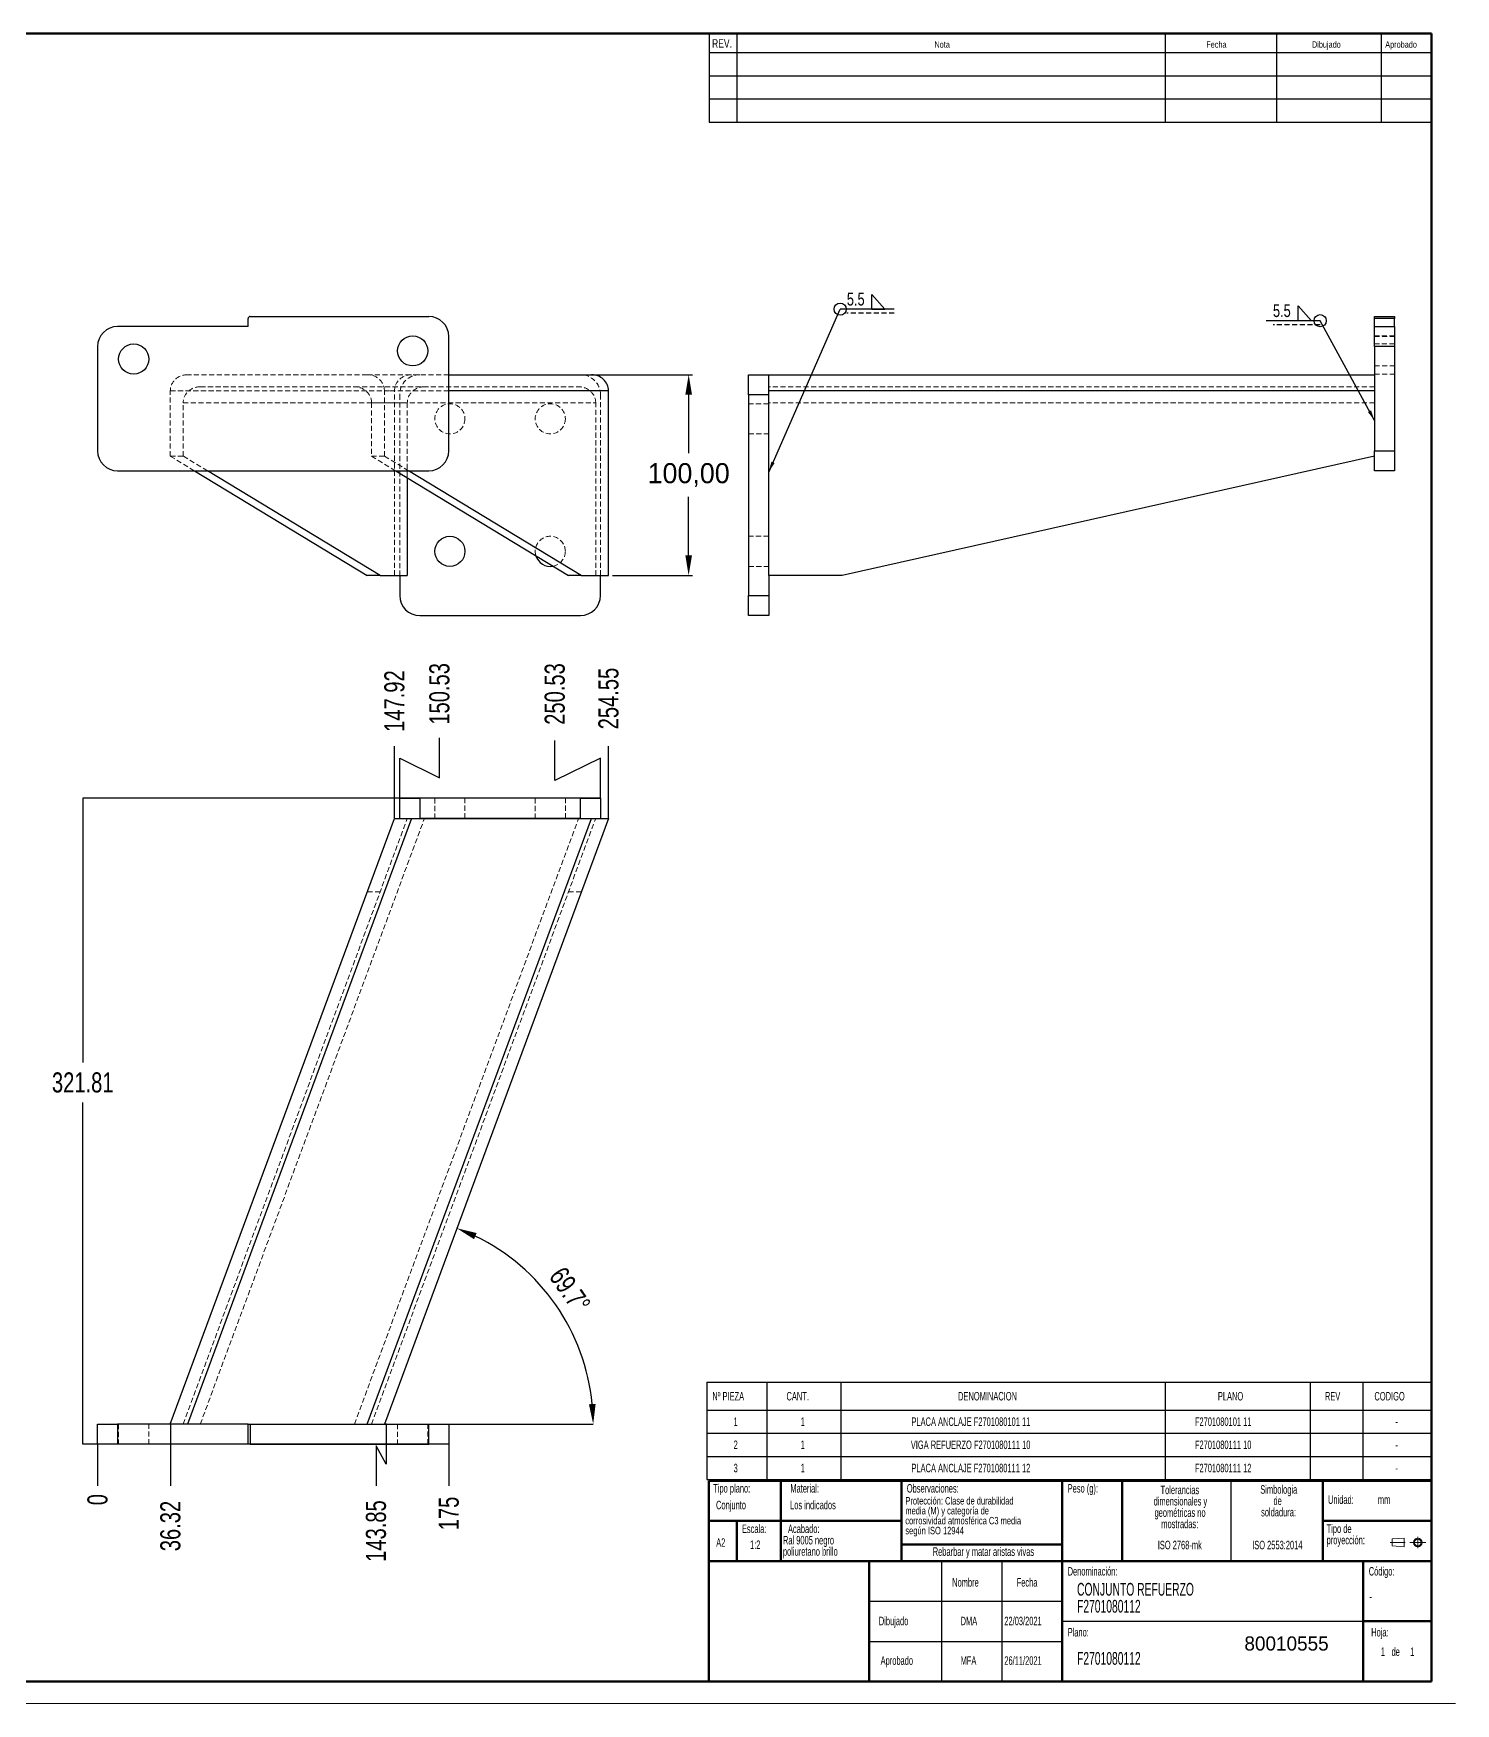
# Model space of a CAD drawing. Header units: millimetres. Extents: x 0 to 594, y 0 to 420.
# Drawn here: x 239.8 to 594, y 0 to 416 of the extents above; entities that cross this region are included whole.
import ezdxf

# ---------------------------------------------------------------- set-up
doc = ezdxf.new("R2010")
doc.units = ezdxf.units.MM
doc.header["$PDSIZE"] = -1
doc.linetypes.add('CENTERX2', pattern=[20.32, 12.7, -2.54, 2.54, -2.54])
doc.linetypes.add('HIDDEN', pattern=[1.905, 1.27, -0.635])
doc.layers.add('FORMATO', color=7, linetype='Continuous')
doc.layers.add('SLD-0', color=179, linetype='Continuous')
doc.styles.add('SLDTEXTSTYLE0', font='TXT', dxfattribs={"width": 0.75})
doc.styles.add('SLDTEXTSTYLE1', font='TXT', dxfattribs={"width": 0.605})
doc.dimstyles.new('ISO-25', dxfattribs={"dimtxt": 2.5, "dimasz": 2.5, "dimexe": 1.25, "dimexo": 0.625, "dimtad": 1, "dimtxsty": 'Standard', "dimcen": 2.5, "dimadec": 0, "dimazin": 0, "dimtfac": 1, "dimtmove": 0, "dimatfit": 3, "dimfxl": 1, "dimarcsym": 0})
doc.dimstyles.new('SLDDIMSTYLE0', dxfattribs={"dimtxt": 2.645833, "dimasz": 2.645833, "dimexe": 0, "dimexo": 0.0625, "dimgap": 0.661458, "dimtad": 0, "dimtih": 1, "dimtoh": 1, "dimdec": 0, "dimlfac": 2, "dimrnd": 1e-09, "dimdsep": 46, "dimtxsty": 'SLDTEXTSTYLE0', "dimblk1": 'NONE', "dimblk2": 'NONE', "dimsah": 1, "dimcen": 0.09, "dimadec": 0, "dimazin": 2, "dimtfac": 1, "dimtdec": 0, "dimtofl": 0, "dimtmove": 0, "dimatfit": 3, "dimldrblk": 'NONE', "dimfxl": 1, "dimfrac": 2, "dimtolj": 1, "dimtzin": 12, "dimarcsym": 0})
doc.dimstyles.new('SLDDIMSTYLE1', dxfattribs={"dimtxt": 2.645833, "dimasz": 2.645833, "dimexe": 0, "dimexo": 0.0625, "dimgap": 0.661458, "dimtad": 0, "dimtih": 1, "dimtoh": 1, "dimlfac": 2, "dimrnd": 1e-09, "dimzin": 12, "dimdsep": 46, "dimtxsty": 'SLDTEXTSTYLE0', "dimblk1": 'NONE', "dimblk2": 'NONE', "dimsah": 1, "dimcen": 0.09, "dimadec": 0, "dimazin": 3, "dimtfac": 1, "dimtofl": 0, "dimtmove": 0, "dimatfit": 3, "dimldrblk": 'NONE', "dimfxl": 1, "dimfrac": 2, "dimtolj": 1, "dimtzin": 12, "dimarcsym": 0})
doc.dimstyles.new('SLDDIMSTYLE2', dxfattribs={"dimtxt": 2.645833, "dimasz": 2.645833, "dimexe": 0, "dimexo": 0.0625, "dimgap": 0.661458, "dimtad": 1, "dimdec": 4, "dimlfac": 2, "dimzin": 12, "dimdsep": 46, "dimtxsty": 'SLDTEXTSTYLE0', "dimsah": 1, "dimcen": 0.09, "dimazin": 3, "dimtfac": 1, "dimtofl": 0, "dimtmove": 0, "dimatfit": 3, "dimfxl": 1, "dimfrac": 2, "dimtolj": 1, "dimtzin": 12, "dimarcsym": 0})
doc.dimstyles.new('SLDDIMSTYLE3', dxfattribs={"dimtxt": 0.18, "dimasz": 2.645833, "dimexe": 0, "dimexo": 0.0625, "dimgap": 0, "dimtad": 0, "dimtih": 1, "dimtoh": 1, "dimdec": 0, "dimrnd": 1e-09, "dimzin": 0, "dimdsep": 46, "dimtxsty": 'Standard', "dimsah": 1, "dimcen": 0.09, "dimadec": 0, "dimazin": 0, "dimtfac": 2.645833, "dimtdec": 0, "dimtofl": 0, "dimtmove": 0, "dimatfit": 3, "dimfxl": 1, "dimfrac": 2, "dimtolj": 1, "dimtzin": 0, "dimarcsym": 0})

# ---------------------------------------------------------------- blocks, each defined once
blk = doc.blocks.new('Bloque3')
at = {"color": 7, "linetype": 'CENTERX2', "lineweight": 18}
for p, q in [((397.92, 130.06), (394.8, 130.06)), ((398.88, 130.02), (402.16, 130.02)), ((400.52, 128.85), (400.52, 131.19))]:
    blk.add_line(p, q, dxfattribs=at)
at = {"color": 7, "linetype": 'Continuous', "lineweight": 18}
for p, q in [((397.68, 130.95), (395.23, 130.77)), ((395.23, 130.77), (395.23, 129.34)), ((397.68, 129.16), (395.23, 129.34)), ((397.68, 130.95), (397.68, 129.16))]:
    blk.add_line(p, q, dxfattribs=at)
for radius in [0.892, 0.713]:
    blk.add_circle((400.52, 130.02), radius, dxfattribs=at)
blk = doc.blocks.new('SW_NOTE_0_1')
at = {"layer": 'SLD-0', "color": 0, "char_height": 3.175, "attachment_point": 1, "style": 'SLDTEXTSTYLE1'}
for s, insert in [('CONJUNTO REFUERZO', (0, 4.09)), ('F2701080112', (0, -0.14))]:
    blk.add_mtext(s, dxfattribs=dict(at, insert=insert))
blk = doc.blocks.new('SW_NOTE_0_2')
at = {"layer": 'SLD-0', "color": 0, "char_height": 1.8521, "attachment_point": 1, "style": 'SLDTEXTSTYLE1'}
for s, insert in [('media (M) y categoría de', (0, -0.08)), ('Protección: Clase de durabilidad', (0, 2.39)), ('corrosividad atmosférica C3 media', (0, -2.55)), ('según ISO 12944', (0, -5.02))]:
    blk.add_mtext(s, dxfattribs=dict(at, insert=insert))
blk = doc.blocks.new('SW_NOTE_0_3')
at = {"layer": 'SLD-0', "color": 0, "char_height": 2.1167, "attachment_point": 1, "style": 'SLDTEXTSTYLE1'}
for s, insert in [('poliuretano brillo', (0, -0.09)), ('Ral 9005 negro', (0, 2.73))]:
    blk.add_mtext(s, dxfattribs=dict(at, insert=insert))
blk = doc.blocks.new('SW_NOTE_0_4')
at = {"layer": 'SLD-0', "color": 0, "char_height": 2.117, "attachment_point": 2, "style": 'SLDTEXTSTYLE1'}
for s, insert in [('Simbologia', (7.11, 2.73)), ('de', (6.84, -0.09)), ('soldadura:', (7.06, -2.92))]:
    blk.add_mtext(s, dxfattribs=dict(at, insert=insert))
blk = doc.blocks.new('SW_NOTE_0_5')
at = {"layer": 'SLD-0', "color": 0, "attachment_point": 1, "style": 'SLDTEXTSTYLE1'}
for s, insert, char_height in [('Tipo de', (0, 2.73), 2.117), ('proyección:', (0, -0.09), 2.1167)]:
    blk.add_mtext(s, dxfattribs=dict(at, insert=insert, char_height=char_height))
blk = doc.blocks.new('SW_NOTE_0_6')
at = {"layer": 'SLD-0', "color": 0, "attachment_point": 2, "style": 'SLDTEXTSTYLE1'}
for s, insert, char_height in [('dimensionales y', (7.54, -0.09), 2.1167), ('Tolerancias', (7.41, 2.73), 2.1167), ('geométricas no', (7.46, -2.92), 2.1167), ('mostradas:', (7.38, -5.74), 2.117)]:
    blk.add_mtext(s, dxfattribs=dict(at, insert=insert, char_height=char_height))
blk = doc.blocks.new('SW_TABLEANNOTATION_0')
at = {"layer": 'FORMATO', "color": 0}
for p, q in [((0, 0), (0, -6.9)), ((0, 0), (14.94, 0)), ((14.94, 0), (14.94, -6.9)), ((14.94, 0), (33.4, 0)), ((33.4, 0), (33.4, -6.9)), ((33.4, 0), (114.2, 0)), ((114.2, 0), (114.2, -6.9)), ((114.2, 0), (150.3, 0)), ((150.3, 0), (150.3, -6.9)), ((150.3, 0), (163.43, 0)), ((163.43, 0), (163.43, -6.9)), ((163.43, 0), (180.61, 0)), ((180.61, 0), (180.61, -6.9)), ((0, -6.9), (14.94, -6.9)), ((0, -6.9), (0, -12.67)), ((14.94, -6.9), (33.4, -6.9)), ((14.94, -6.9), (14.94, -12.67)), ((33.4, -6.9), (114.2, -6.9)), ((33.4, -6.9), (33.4, -12.67)), ((114.2, -6.9), (150.3, -6.9)), ((114.2, -6.9), (114.2, -12.67)), ((150.3, -6.9), (163.43, -6.9)), ((150.3, -6.9), (150.3, -12.67)), ((163.43, -6.9), (180.61, -6.9)), ((163.43, -6.9), (163.43, -12.67)), ((180.61, -6.9), (180.61, -12.67)), ((0, -12.67), (0, -18.45)), ((0, -12.67), (14.94, -12.67)), ((14.94, -12.67), (14.94, -18.45)), ((14.94, -12.67), (33.4, -12.67)), ((33.4, -12.67), (33.4, -18.45)), ((33.4, -12.67), (114.2, -12.67)), ((114.2, -12.67), (114.2, -18.45)), ((114.2, -12.67), (150.3, -12.67)), ((150.3, -12.67), (150.3, -18.45)), ((150.3, -12.67), (163.43, -12.67)), ((163.43, -12.67), (163.43, -18.45)), ((163.43, -12.67), (180.61, -12.67)), ((180.61, -12.67), (180.61, -18.45)), ((0, -18.45), (0, -24.22)), ((0, -18.45), (14.94, -18.45)), ((14.94, -18.45), (14.94, -24.22)), ((14.94, -18.45), (33.4, -18.45)), ((33.4, -18.45), (33.4, -24.22)), ((33.4, -18.45), (114.2, -18.45)), ((114.2, -18.45), (114.2, -24.22)), ((114.2, -18.45), (150.3, -18.45)), ((150.3, -18.45), (150.3, -24.22)), ((150.3, -18.45), (163.43, -18.45)), ((163.43, -18.45), (163.43, -24.22)), ((163.43, -18.45), (180.61, -18.45)), ((180.61, -18.45), (180.61, -24.22)), ((0, -24.22), (14.94, -24.22)), ((14.94, -24.22), (33.4, -24.22)), ((33.4, -24.22), (114.2, -24.22)), ((114.2, -24.22), (150.3, -24.22)), ((150.3, -24.22), (163.43, -24.22)), ((163.43, -24.22), (180.61, -24.22))]:
    blk.add_line(p, q, dxfattribs=at)
at = {"layer": 'FORMATO', "color": 0, "attachment_point": 1, "style": 'SLDTEXTSTYLE1'}
for s, insert, char_height in [('Nº PIEZA', (1.39, -2.4), 2.117), ('CANT.', (19.86, -2.4), 2.117), ('DENOMINACION', (62.59, -2.4), 2.1167), ('PLANO', (127.31, -2.4), 2.117), ('REV', (153.97, -2.4), 2.117), ('CODIGO', (166.3, -2.4), 2.117), ('1', (6.69, -8.74), 2.12), ('1', (23.39, -8.74), 2.12), ('PLACA ANCLAJE F2701080101 11', (50.99, -8.74), 2.1167), ('F2701080101 11', (121.59, -8.74), 2.1167), ('-', (171.55, -8.74), 2.12), ('2', (6.69, -14.51), 2.12), ('1', (23.39, -14.51), 2.12), ('VIGA REFUERZO F2701080111 10', (50.83, -14.51), 2.1167), ('F2701080111 10', (121.59, -14.51), 2.1167), ('-', (171.55, -14.51), 2.12), ('3', (6.69, -20.29), 2.12), ('1', (23.39, -20.29), 2.12), ('PLACA ANCLAJE F2701080111 12', (50.99, -20.29), 2.1167), ('F2701080111 12', (121.59, -20.29), 2.1167), ('-', (171.55, -20.29), 2.12)]:
    blk.add_mtext(s, dxfattribs=dict(at, insert=insert, char_height=char_height))
blk = doc.blocks.new('_D_8')
at = {"layer": 'Defpoints', "color": 0, "transparency": 16777216}
for p in [(255.74, 64.61), (255.74, 64.61), (255.74, 54.23)]:
    blk.add_point(p, dxfattribs=at)
at = {"layer": 'FORMATO', "color": 0, "lineweight": -2, "transparency": 16777216}
blk.add_line((255.74, 64.55), (255.74, 54.23), dxfattribs=at)
at = {"layer": 'FORMATO', "color": 0, "transparency": 16777216, "insert": (255.74, 50.8), "char_height": 5, "attachment_point": 5, "rotation": 90, "style": 'SLDTEXTSTYLE0'}
blk.add_mtext('\\A1;0', dxfattribs=at)
blk = doc.blocks.new('_None')
blk = doc.blocks.new('_D_9')
at = {"layer": 'Defpoints', "color": 0, "transparency": 16777216}
for p in [(273.9, 69.61), (255.74, 64.61), (273.9, 54.23)]:
    blk.add_point(p, dxfattribs=at)
at = {"layer": 'FORMATO', "color": 0, "lineweight": -2, "transparency": 16777216}
blk.add_line((273.9, 69.55), (273.9, 54.23), dxfattribs=at)
at = {"layer": 'FORMATO', "color": 0, "transparency": 16777216, "insert": (273.9, 44.23), "char_height": 5, "attachment_point": 5, "rotation": 90, "style": 'SLDTEXTSTYLE0'}
blk.add_mtext('\\A1;36.32', dxfattribs=at)
blk = doc.blocks.new('_D_10')
at = {"layer": 'Defpoints', "color": 0, "transparency": 16777216}
for p in [(327.67, 69.61), (255.74, 64.61), (325.11, 54.23)]:
    blk.add_point(p, dxfattribs=at)
at = {"layer": 'FORMATO', "color": 0, "lineweight": -2, "transparency": 16777216}
for p, q in [((327.67, 69.55), (327.67, 59.61)), ((327.67, 59.61), (325.11, 64.23)), ((325.11, 64.23), (325.11, 54.23))]:
    blk.add_line(p, q, dxfattribs=at)
at = {"layer": 'FORMATO', "color": 0, "transparency": 16777216, "insert": (325.11, 42.98), "char_height": 5, "attachment_point": 5, "rotation": 90, "style": 'SLDTEXTSTYLE0'}
blk.add_mtext('\\A1;143.85', dxfattribs=at)
blk = doc.blocks.new('_D_11')
at = {"layer": 'Defpoints', "color": 0, "transparency": 16777216}
for p in [(329.7, 238.48), (329.7, 220.52), (255.74, 64.61)]:
    blk.add_point(p, dxfattribs=at)
at = {"layer": 'FORMATO', "color": 0, "lineweight": -2, "transparency": 16777216}
blk.add_line((329.7, 220.58), (329.7, 238.48), dxfattribs=at)
at = {"layer": 'FORMATO', "color": 0, "transparency": 16777216, "insert": (329.7, 249.73), "char_height": 5, "attachment_point": 5, "rotation": 90, "style": 'SLDTEXTSTYLE0'}
blk.add_mtext('\\A1;147.92', dxfattribs=at)
blk = doc.blocks.new('_D_12')
at = {"layer": 'Defpoints', "color": 0, "transparency": 16777216}
for p in [(340.91, 240.58), (331.01, 225.52), (255.74, 64.61)]:
    blk.add_point(p, dxfattribs=at)
at = {"layer": 'FORMATO', "color": 0, "lineweight": -2, "transparency": 16777216}
for p, q in [((340.91, 230.58), (340.91, 240.58)), ((331.01, 225.58), (331.01, 235.52)), ((331.01, 235.52), (340.91, 230.58))]:
    blk.add_line(p, q, dxfattribs=at)
at = {"layer": 'FORMATO', "color": 0, "transparency": 16777216, "insert": (340.91, 251.52), "char_height": 5, "attachment_point": 5, "rotation": 90, "style": 'SLDTEXTSTYLE0'}
blk.add_mtext('\\A1;150.53', dxfattribs=at)
blk = doc.blocks.new('_D_13')
at = {"layer": 'Defpoints', "color": 0, "transparency": 16777216}
for p in [(255.74, 64.61), (343.24, 64.61), (343.24, 54.23)]:
    blk.add_point(p, dxfattribs=at)
at = {"layer": 'FORMATO', "color": 0, "lineweight": -2, "transparency": 16777216}
blk.add_line((343.24, 64.55), (343.24, 54.23), dxfattribs=at)
at = {"layer": 'FORMATO', "color": 0, "transparency": 16777216, "insert": (343.24, 47.36), "char_height": 5, "attachment_point": 5, "rotation": 90, "style": 'SLDTEXTSTYLE0'}
blk.add_mtext('\\A1;175', dxfattribs=at)
blk = doc.blocks.new('_D_14')
at = {"layer": 'Defpoints', "color": 0, "transparency": 16777216}
for p in [(369.64, 239.93), (381.01, 225.52), (255.74, 64.61)]:
    blk.add_point(p, dxfattribs=at)
at = {"layer": 'FORMATO', "color": 0, "lineweight": -2, "transparency": 16777216}
for p, q in [((369.64, 229.93), (369.64, 239.93)), ((381.01, 235.52), (369.64, 229.93)), ((381.01, 225.58), (381.01, 235.52))]:
    blk.add_line(p, q, dxfattribs=at)
at = {"layer": 'FORMATO', "color": 0, "transparency": 16777216, "insert": (369.64, 251.49), "char_height": 5, "attachment_point": 5, "rotation": 90, "style": 'SLDTEXTSTYLE0'}
blk.add_mtext('\\A1;250.53', dxfattribs=at)
blk = doc.blocks.new('_D_15')
at = {"layer": 'Defpoints', "color": 0, "transparency": 16777216}
for p in [(383.02, 238.48), (383.02, 220.52), (255.74, 64.61)]:
    blk.add_point(p, dxfattribs=at)
at = {"layer": 'FORMATO', "color": 0, "lineweight": -2, "transparency": 16777216}
blk.add_line((383.02, 220.58), (383.02, 238.48), dxfattribs=at)
at = {"layer": 'FORMATO', "color": 0, "transparency": 16777216, "insert": (383.02, 250.36), "char_height": 5, "attachment_point": 5, "rotation": 90, "style": 'SLDTEXTSTYLE0'}
blk.add_mtext('\\A1;254.55', dxfattribs=at)
blk = doc.blocks.new('_D_16')
at = {"layer": 'Defpoints', "color": 0, "transparency": 16777216}
for p in [(383.02, 220.52), (374.99, 90.14), (255.74, 69.61), (327.18, 69.61), (343.24, 69.61)]:
    blk.add_point(p, dxfattribs=at)
at = {"layer": 'FORMATO', "color": 0, "lineweight": -2, "transparency": 16777216}
blk.add_line((343.3, 69.61), (379.2, 69.61), dxfattribs=at)
blk.add_arc((327.18, 69.61), 52.02, 5.5089, 64.1867, dxfattribs=at)
at = {"layer": 'FORMATO', "color": 0, "transparency": 16777216}
for points in [[(349.51, 115.68), (350.16, 117.21), (345.23, 118.41)], [(379.8, 74.65), (378.13, 74.57), (379.2, 69.61)]]:
    blk.add_solid(points, dxfattribs=at)
at = {"layer": 'FORMATO', "color": 0, "transparency": 16777216, "insert": (372.1, 109.27), "char_height": 5, "attachment_point": 1, "rotation": 304.8478, "style": 'SLDTEXTSTYLE0'}
blk.add_mtext('\\A1;69.7°', dxfattribs=at)
blk = doc.blocks.new('SW_SYMBOL_WELD_FILL')
at = {"layer": 'FORMATO', "color": 0}
for p, q in [((100, 0), (100, 900)), ((100, 900), (900, 0)), ((100, 0), (900, 0))]:
    blk.add_line(p, q, dxfattribs=at)
blk = doc.blocks.new('SW_WELDSYMBOL_0')
at = {"layer": 'FORMATO', "color": 0}
blk.add_line((13.44, 0), (0, 0), dxfattribs=at)
at = {"layer": 'FORMATO', "color": 0, "linetype": 'HIDDEN'}
blk.add_line((13.44, -1), (1.69, -1), dxfattribs=at)
at = {"layer": 'FORMATO', "color": 0}
blk.add_circle((0, 0), 1.52, dxfattribs=at)
at = {"layer": 'FORMATO', "color": 0, "xscale": 0.00405556640625, "yscale": 0.00405556640625, "zscale": 0.00405556640625}
blk.add_blockref('SW_SYMBOL_WELD_FILL', (7.51, 0.02), dxfattribs=at)
at = {"layer": 'FORMATO', "color": 0, "insert": (1.67, 4.09), "char_height": 3.175, "attachment_point": 1, "style": 'SLDTEXTSTYLE0'}
blk.add_mtext('5.5', dxfattribs=at)
blk = doc.blocks.new('SW_WELDSYMBOL_1')
at = {"layer": 'FORMATO', "color": 0}
blk.add_line((0, 0), (-13.44, 0), dxfattribs=at)
at = {"layer": 'FORMATO', "color": 0, "linetype": 'HIDDEN'}
blk.add_line((0, -1), (-11.75, -1), dxfattribs=at)
at = {"layer": 'FORMATO', "color": 0}
blk.add_circle((0, 0), 1.52, dxfattribs=at)
at = {"layer": 'FORMATO', "color": 0, "xscale": 0.00405556640625, "yscale": 0.00405556640625, "zscale": 0.00405556640625}
blk.add_blockref('SW_SYMBOL_WELD_FILL', (-5.93, 0.02), dxfattribs=at)
at = {"layer": 'FORMATO', "color": 0, "insert": (-11.77, 4.09), "char_height": 3.175, "attachment_point": 1, "style": 'SLDTEXTSTYLE0'}
blk.add_mtext('5.5', dxfattribs=at)
blk = doc.blocks.new('*D35')
at = {"color": 0, "lineweight": -2, "transparency": 16777216}
for p, q in [((374.42, 331.03), (403.97, 331.03)), ((402.97, 326.03), (402.97, 311.45)), ((402.97, 286.03), (402.97, 300.61)), ((384.02, 281.03), (403.97, 281.03))]:
    blk.add_line(p, q, dxfattribs=at)
at = {"color": 0, "transparency": 16777216}
for points in [[(402.14, 326.03), (403.81, 326.03), (402.97, 331.03)], [(402.14, 286.03), (403.81, 286.03), (402.97, 281.03)]]:
    blk.add_solid(points, dxfattribs=at)
at = {"layer": 'Defpoints', "color": 0, "transparency": 16777216}
for p in [(373.42, 331.03), (383.02, 281.03), (402.97, 281.03)]:
    blk.add_point(p, dxfattribs=at)
at = {"color": 0, "transparency": 16777216, "insert": (402.97, 306.03), "char_height": 5, "attachment_point": 5}
blk.add_mtext('100,00', dxfattribs=at)
blk = doc.blocks.new('*D36')
at = {"layer": 'Defpoints', "color": 0, "transparency": 16777216}
for p in [(381.01, 225.52), (252.05, 64.61), (343.24, 64.61)]:
    blk.add_point(p, dxfattribs=at)
at = {"layer": 'FORMATO', "color": 0, "lineweight": -2, "transparency": 16777216}
for p, q in [((380.95, 225.52), (252.05, 225.52)), ((252.05, 225.52), (252.05, 159.7)), ((252.05, 64.61), (252.05, 149.7)), ((343.18, 64.61), (252.05, 64.61))]:
    blk.add_line(p, q, dxfattribs=at)
at = {"layer": 'FORMATO', "color": 0, "transparency": 16777216, "insert": (252.05, 154.7), "char_height": 5, "attachment_point": 5, "style": 'SLDTEXTSTYLE0'}
blk.add_mtext('\\A1;321.81', dxfattribs=at)

msp = doc.modelspace()

# ---------------------------------------------------------------- linework, layer by layer
at = {"color": 7, "linetype": 'Continuous', "lineweight": 25}
for p, q in [((293.742263, 345.531244), (338.242264, 345.531244)), ((573.816287, 345.531244), (578.816283, 345.531244)), ((573.816287, 345.031242), (573.816287, 345.531244)), ((578.816283, 345.531244), (578.816283, 345.031242)), ((293.242266, 343.031242), (260.742259, 343.031242)), ((293.242266, 343.031242), (293.242266, 345.031242)), ((578.816283, 345.031242), (573.816287, 345.031242)), ((573.816287, 343.031242), (573.816287, 345.031242)), ((573.816287, 343.031242), (578.816283, 343.031242)), ((573.816287, 338.031243), (573.816287, 343.031242)), ((578.816283, 343.031242), (578.816283, 345.031242)), ((578.816283, 343.031242), (578.816283, 338.031243)), ((255.742264, 338.031243), (255.742264, 312.081243)), ((343.242263, 312.081243), (343.242263, 340.531245)), ((578.816283, 338.031243), (573.816287, 338.031243)), ((573.816287, 338.031243), (573.816287, 312.081243)), ((578.816283, 338.031243), (578.816283, 312.081243)), ((343.242263, 331.031242), (378.750279, 331.031242)), ((417.913738, 326.031243), (417.913738, 331.031242)), ((417.913738, 331.031242), (422.913738, 331.031242)), ((422.913738, 327.031243), (422.913738, 331.031242)), ((422.913738, 331.031242), (573.816287, 331.031242)), ((383.0153, 281.031243), (383.0153, 327.031243)), ((417.913738, 326.031243), (417.913738, 276.031242)), ((422.913738, 326.031243), (417.913738, 326.031243)), ((422.913738, 281.031243), (422.913738, 327.031243)), ((573.816287, 327.031243), (422.913738, 327.031243)), ((573.816287, 312.081243), (578.816283, 312.081243)), ((573.816287, 307.081243), (573.816287, 312.081243)), ((578.816283, 312.081243), (578.816283, 307.081243)), ((573.816287, 310.735616), (441.246267, 281.031243)), ((260.742259, 307.081243), (338.242264, 307.081243)), ((279.903074, 307.081243), (322.919508, 281.031243)), ((326.118273, 281.031243), (283.101839, 307.081243)), ((330.017067, 307.081243), (373.033499, 281.031243)), ((332.90131, 305.334596), (332.90131, 281.031243)), ((376.232264, 281.031243), (333.215832, 307.081243)), ((578.816283, 307.081243), (573.816287, 307.081243)), ((326.118273, 281.031243), (322.919508, 281.031243)), ((326.118273, 281.031243), (332.90131, 281.031243)), ((331.007543, 281.031243), (331.007543, 276.031242)), ((376.232264, 281.031243), (373.033499, 281.031243)), ((376.232264, 281.031243), (383.0153, 281.031243)), ((381.007544, 276.031242), (381.007544, 281.031243)), ((422.913738, 281.031243), (422.913738, 276.031242)), ((441.246267, 281.031243), (422.913738, 281.031243)), ((417.913738, 276.031242), (422.913738, 276.031242)), ((417.913738, 271.031243), (417.913738, 276.031242)), ((422.913738, 276.031242), (422.913738, 271.031243)), ((336.007544, 271.031243), (376.007543, 271.031243)), ((422.913738, 271.031243), (417.913738, 271.031243)), ((331.007543, 220.5175), (331.007543, 225.5175)), ((331.007543, 225.5175), (336.007544, 225.5175)), ((336.007544, 225.5175), (336.007544, 220.5175)), ((376.007543, 225.5175), (336.007544, 225.5175)), ((376.007543, 220.5175), (376.007543, 225.5175)), ((376.007543, 225.5175), (381.007544, 225.5175)), ((381.007544, 225.5175), (381.007544, 220.5175)), ((273.868603, 69.61495), (329.702544, 220.5175)), ((333.967564, 220.5175), (278.133621, 69.61495)), ((322.916338, 69.61495), (378.750279, 220.5175)), ((383.0153, 220.5175), (327.181357, 69.61495)), ((329.702544, 220.5175), (333.967564, 220.5175)), ((333.967564, 220.5175), (378.750279, 220.5175)), ((376.007543, 220.5175), (336.007544, 220.5175)), ((378.750279, 220.5175), (383.0153, 220.5175)), ((255.742264, 64.614955), (255.742264, 69.61495)), ((255.742264, 69.61495), (260.742259, 69.61495)), ((260.742259, 69.61495), (260.742259, 64.614955)), ((293.242266, 69.61495), (260.742259, 69.61495)), ((293.242266, 64.614955), (293.242266, 69.61495)), ((293.242266, 69.61495), (293.742263, 69.61495)), ((293.742263, 69.61495), (293.742263, 64.614955)), ((293.742263, 69.61495), (338.242264, 69.61495)), ((338.242264, 64.614955), (338.242264, 69.61495)), ((338.242264, 69.61495), (343.242263, 69.61495)), ((343.242263, 69.61495), (343.242263, 64.614955)), ((260.742259, 64.614955), (255.742264, 64.614955)), ((293.242266, 64.614955), (260.742259, 64.614955)), ((293.742263, 64.614955), (293.242266, 64.614955)), ((293.742263, 64.614955), (338.242264, 64.614955)), ((343.242263, 64.614955), (338.242264, 64.614955))]:
    msp.add_line(p, q, dxfattribs=at)
at = {"color": 7, "linetype": 'HIDDEN', "lineweight": 18}
for p, q in [((578.816283, 340.711243), (573.816287, 340.711243)), ((573.816287, 340.531245), (578.816283, 340.531245)), ((578.816283, 338.681243), (573.816287, 338.681243)), ((573.816287, 333.211243), (578.816283, 333.211243)), ((322.916338, 331.031242), (278.133621, 331.031242)), ((322.916338, 331.031242), (343.242263, 331.031242)), ((573.816287, 331.181243), (578.816283, 331.181243)), ((273.868603, 310.735616), (273.868603, 327.031243)), ((273.868603, 327.031243), (329.702544, 327.031243)), ((281.332386, 328.031243), (319.717572, 328.031243)), ((319.717572, 328.031243), (375.551514, 328.031243)), ((327.181357, 310.735616), (327.181357, 327.031243)), ((343.242263, 327.031243), (327.181357, 327.031243)), ((329.702544, 281.031243), (329.702544, 327.031243)), ((331.007543, 326.031243), (331.007543, 281.031243)), ((381.007544, 281.031243), (381.007544, 326.031243)), ((417.913738, 326.031243), (422.913738, 326.031243)), ((573.816287, 328.031243), (422.913738, 328.031243)), ((422.913738, 327.031243), (573.816287, 327.031243)), ((277.067368, 310.735616), (277.067368, 324.031243)), ((277.067368, 324.031243), (332.90131, 324.031243)), ((323.98259, 324.031243), (323.98259, 310.735616)), ((323.98259, 324.031243), (379.816535, 324.031243)), ((332.90131, 324.031243), (332.90131, 305.334596)), ((379.816535, 281.031243), (379.816535, 324.031243)), ((422.913738, 323.781242), (417.913738, 323.781242)), ((573.816287, 324.031243), (422.913738, 324.031243)), ((417.913738, 316.281243), (422.913738, 316.281243)), ((578.816283, 312.081243), (573.816287, 312.081243)), ((273.868603, 310.735616), (277.067368, 310.735616)), ((273.868603, 310.735616), (279.903074, 307.081243)), ((283.101839, 307.081243), (277.067368, 310.735616)), ((323.98259, 310.735616), (327.181357, 310.735616)), ((323.98259, 310.735616), (330.017067, 307.081243)), ((333.215832, 307.081243), (327.181357, 310.735616)), ((422.913738, 290.781242), (417.913738, 290.781242)), ((417.913738, 283.281242), (422.913738, 283.281242)), ((422.913738, 276.031242), (417.913738, 276.031242)), ((336.007544, 220.5175), (336.007544, 225.5175)), ((339.757544, 225.5175), (339.757544, 220.5175)), ((347.257544, 220.5175), (347.257544, 225.5175)), ((364.757544, 225.5175), (364.757544, 220.5175)), ((372.257543, 220.5175), (372.257543, 225.5175)), ((376.007543, 225.5175), (376.007543, 220.5175)), ((277.067368, 69.61495), (332.90131, 220.5175)), ((281.332386, 69.61495), (337.166329, 220.5175)), ((319.717572, 69.61495), (375.551514, 220.5175)), ((323.98259, 69.61495), (379.816535, 220.5175)), ((326.118273, 202.184971), (322.919508, 202.184971)), ((376.232264, 202.184971), (373.033499, 202.184971)), ((260.742259, 64.614955), (260.742259, 69.61495)), ((260.992264, 69.61495), (260.992264, 64.614955)), ((268.492264, 64.614955), (268.492264, 69.61495)), ((330.492263, 69.61495), (330.492263, 64.614955)), ((337.992263, 64.614955), (337.992263, 69.61495)), ((338.242264, 69.61495), (338.242264, 64.614955))]:
    msp.add_line(p, q, dxfattribs=at)
at = {"color": 8, "linetype": 'Continuous', "lineweight": 25}
msp.add_line((383.0153, 327.031243), (343.242263, 327.031243), dxfattribs=at)
at = {"color": 7, "linetype": 'Continuous', "lineweight": 18}
msp.add_line((0, 0), (594.000003, 0), dxfattribs=at)
at = {"color": 7, "linetype": 'Continuous', "lineweight": 25}
for centre in [(264.742263, 334.931243), (334.242263, 336.961243), (343.507544, 287.031243)]:
    msp.add_circle(centre, 3.75, dxfattribs=at)
at = {"color": 7, "linetype": 'HIDDEN', "lineweight": 18}
for centre in [(343.507544, 320.031243), (368.507544, 320.031243)]:
    msp.add_circle(centre, 3.75, dxfattribs=at)
at = {"color": 7, "linetype": 'Continuous', "lineweight": 25}
for centre, radius, start, end in [((293.742263, 345.031243), 0.5, 90, 180), ((338.242263, 340.531243), 5, 0, 90), ((260.742263, 338.031243), 5, 90, 180), ((260.742263, 312.081243), 5, 180, 270), ((338.242263, 312.081243), 5, 270, 0), ((368.507544, 287.031243), 3.75, 196.82503363, 280.77823529), ((336.007544, 276.031243), 5, 180, 270), ((376.007544, 276.031243), 5, 270, 0)]:
    msp.add_arc(centre, radius, start, end, dxfattribs=at)
at = {"color": 7, "linetype": 'HIDDEN', "lineweight": 18}
for centre, radius, start, end in [((336.007544, 326.031243), 5, 90, 180), ((376.007544, 326.031243), 5, 0, 90), ((368.507544, 287.031243), 3.75, 0, 196.82503363), ((368.507544, 287.031243), 3.75, 280.77823529, 0)]:
    msp.add_arc(centre, radius, start, end, dxfattribs=at)
for centre, start_param, end_param in [((278.133621, 327.031243), 1.5707963268, 3.1415926536), ((322.916336, 327.031243), 0, 1.5707963268), ((333.967564, 327.031243), 1.5707963268, 3.1415926536), ((281.332386, 324.031243), 1.5707963268, 3.1415926536), ((319.717571, 324.031243), 0, 1.5707963268), ((337.16633, 324.031243), 1.5707963268, 3.1415926536), ((375.551514, 324.031243), 0, 1.5707963268)]:
    msp.add_ellipse(centre, major_axis=(4.265021, 0), ratio=0.9378618427, start_param=start_param, end_param=end_param, dxfattribs=at)
at = {"color": 7, "linetype": 'Continuous', "lineweight": 25}
msp.add_ellipse((378.75028, 327.031243), major_axis=(4.265021, 0), ratio=0.9378618427, start_param=0, end_param=1.5707963268, dxfattribs=at)
at = {"layer": 'FORMATO', "color": 7, "lineweight": 50}
for p, q in [((587.96843, 416.046577), (17.784448, 416.046577)), ((587.96843, 5.5), (587.96843, 416.046577)), ((17.784448, 5.5), (587.96843, 5.5))]:
    msp.add_line(p, q, dxfattribs=at)
at = {"layer": 'FORMATO'}
for p, q in [((408.059897, 416.046577), (587.96843, 416.046577)), ((408.059897, 416.046577), (408.059897, 393.912162)), ((415.001996, 416.046577), (415.001996, 393.912162)), ((521.625481, 416.046577), (521.625481, 393.912162)), ((549.430668, 416.046577), (549.430668, 393.912162)), ((575.481173, 416.046577), (575.481173, 393.912162)), ((587.96843, 416.046577), (587.96843, 393.912162)), ((408.059897, 411.312162), (587.96843, 411.312162)), ((408.059897, 405.512162), (587.96843, 405.512162)), ((408.059897, 399.712162), (587.96843, 399.712162)), ((408.059897, 393.912162), (587.96843, 393.912162))]:
    msp.add_line(p, q, dxfattribs=at)
at = {"layer": 'FORMATO', "linetype": 'Continuous', "lineweight": 50}
msp.add_line((407.96843, 55.5), (587.96843, 55.5), dxfattribs=at)
at = {"layer": 'FORMATO', "lineweight": 50}
msp.add_line((407.96843, 55.5), (407.96843, 5.5), dxfattribs=at)
at = {"layer": 'FORMATO'}
for p in [(273.901549, 69.61495), (327.668954, 69.61495)]:
    msp.add_point(p, dxfattribs=at)
at = {"layer": 'SLD-0', "lineweight": 50}
for p, q in [((425.96843, 55.5), (425.96843, 35.5)), ((455.96843, 55.5), (455.96843, 35.5)), ((495.96843, 55.5), (495.96843, 35.5)), ((510.96843, 55.5), (510.96843, 35.5)), ((560.96843, 55.5), (560.96843, 35.5)), ((407.96843, 45.5), (425.96843, 45.5)), ((414.96843, 45.5), (414.96843, 35.5)), ((425.96843, 45.5), (455.96843, 45.5)), ((560.96843, 45.5), (587.96843, 45.5)), ((455.96843, 39.657928), (495.96843, 39.657928)), ((407.96843, 35.5), (587.96843, 35.5)), ((447.96843, 35.5), (447.96843, 5.5)), ((495.96843, 35.5), (495.96843, 5.5)), ((570.96843, 35.5), (570.96843, 5.5)), ((570.96843, 20.5), (587.96843, 20.5))]:
    msp.add_line(p, q, dxfattribs=at)
at = {"layer": 'SLD-0'}
for p, q in [((538.05014, 55.5), (538.05014, 35.5)), ((465.96843, 35.5), (465.96843, 5.5)), ((480.96843, 35.5), (480.96843, 5.5)), ((447.96843, 25.5), (495.96843, 25.5)), ((495.96843, 20.5), (570.96843, 20.5)), ((447.96843, 15.5), (495.96843, 15.5))]:
    msp.add_line(p, q, dxfattribs=at)

# ---------------------------------------------------------------- block references
at = {"color": 7, "linetype": 'Continuous', "xscale": 1.2, "yscale": 1.2, "zscale": 1.2}
msp.add_blockref('Bloque3', (103.957674, -115.907552), dxfattribs=at)
at = {"layer": 'FORMATO', "color": 7}
for name, p in [('SW_WELDSYMBOL_0', (440.706301, 347.345659)), ('SW_WELDSYMBOL_1', (560.282509, 344.47983))]:
    msp.add_blockref(name, p, dxfattribs=at)
at = {"layer": 'FORMATO'}
msp.add_blockref('SW_TABLEANNOTATION_0', (407.48033, 80.031892), dxfattribs=at)
at = {"layer": 'SLD-0'}
for name, p in [('SW_NOTE_0_6', (517.913851, 51.555976)), ('SW_NOTE_0_4', (542.841552, 51.665543)), ('SW_NOTE_0_2', (456.942526, 49.054745)), ('SW_NOTE_0_3', (426.459425, 39.03625)), ('SW_NOTE_0_5', (561.882425, 41.890945)), ('SW_NOTE_0_1', (499.7074, 25.972814))]:
    msp.add_blockref(name, p, dxfattribs=at)

# ---------------------------------------------------------------- texts
at = {"insert": (541.395688, 16.739926), "char_height": 3.5277778, "attachment_point": 1}
msp.add_mtext_dynamic_manual_height_columns('80010555', width=36.31046228, gutter_width=17.638889, heights=[0], dxfattribs=at)
at = {"layer": 'FORMATO', "attachment_point": 1, "style": 'SLDTEXTSTYLE0'}
for s, insert, char_height in [('REV.', (408.804126, 414.598717), 2.1166667), ('Nota', (464.192814, 414.072396), 1.5875), ('Fecha', (531.894836, 414.072396), 1.5875), ('Dibujado', (558.229277, 414.072396), 1.5875), ('Aprobado', (576.478501, 414.072396), 1.5875)]:
    msp.add_mtext(s, dxfattribs=dict(at, insert=insert, char_height=char_height))
at = {"layer": 'SLD-0', "style": 'SLDTEXTSTYLE1'}
for s, insert, char_height, attachment_point in [('Tipo plano:', (409.097721, 54.680865), 2.11666667, 1), ('Material:', (428.298099, 54.680865), 2.1166667, 1), ('Observaciones:', (457.307045, 54.680865), 2.11666667, 1), ('Peso (g):', (497.371489, 54.680865), 2.1166667, 1), ('Conjunto', (409.787982, 50.519196), 2.1166667, 1), ('Los indicados', (428.249246, 50.519196), 2.11666667, 1), ('Unidad:', (562.214579, 51.870628), 2.1166667, 1), ('mm', (574.630608, 51.870628), 2.1166667, 1), ('Escala:', (416.231535, 44.601468), 2.1166667, 1), ('Acabado:', (427.706707, 44.601468), 2.1166667, 1), ('A2', (409.827779, 41.174368), 2.1166667, 1), ('1:2', (418.258662, 40.634745), 2.1166667, 1), ('Rebarbar y matar aristas vivas', (476.389401, 38.92373), 2.11666667, 2), ('ISO 2768-mk', (525.305036, 40.560017), 2.11666667, 2), ('ISO 2553:2014', (549.593817, 40.560017), 2.11666667, 2), ('Denominación:', (497.371489, 34.014311), 2.11666667, 1), ('Código:', (572.366369, 34.014311), 2.1166667, 1), ('Nombre', (468.606176, 31.254834), 2.1166667, 1), ('Fecha', (484.676761, 31.254834), 2.1166667, 1), ('-', (572.554816, 27.693169), 2.116667, 1), ('Dibujado', (450.341616, 21.640309), 2.1166667, 1), ('DMA', (470.703488, 21.640309), 2.1166667, 1), ('22/03/2021', (481.597083, 21.640309), 2.1166667, 1), ('Plano:', (497.371489, 18.838267), 2.1166667, 1), ('Hoja:', (572.982348, 18.838267), 2.1166667, 1), ('F2701080112', (499.7074, 12.846761), 3.175, 1), ('1', (575.381144, 13.974904), 2.116667, 1), ('1', (575.381144, 13.974904), 2.116667, 1), ('de', (578.045932, 13.974904), 2.1166667, 1), ('de', (578.045932, 13.974904), 2.1166667, 1), ('1', (582.69923, 13.974904), 2.116667, 1), ('1', (582.69923, 13.974904), 2.116667, 1), ('Aprobado', (450.792972, 11.782359), 2.1166667, 1), ('MFA', (470.703488, 11.782359), 2.1166667, 1), ('26/11/2021', (481.597083, 11.782359), 2.1166667, 1)]:
    msp.add_mtext(s, dxfattribs=dict(at, insert=insert, char_height=char_height, attachment_point=attachment_point))

# ---------------------------------------------------------------- dimensions: what is measured, and where the dimension line sits
dim = msp.add_linear_dim(base=(402.972948, 281.031243), p1=(373.416232, 331.031242), p2=(383.0153, 281.031243), angle=90, dimstyle='ISO-25', override={"dimtxt": 5, "dimasz": 5, "dimexe": 1, "dimexo": 1, "dimgap": 2.5, "dimtih": 1, "dimtoh": 1, "dimlfac": 2, "dimzin": 0, "dimadec": 2, "dimtzin": 0})
dim.commit()
dim.dimension.update_dxf_attribs({"geometry": '*D35', "text_midpoint": (402.972948, 306.031243)})
at = {"layer": 'FORMATO'}
for feature_location, offset, origin, dimstyle, picture, middle in [((331.007544, 225.5175), (9.905164, 15.066921), (255.742263, 64.61495), 'SLDDIMSTYLE1', '_D_12', (340.912708, 251.521921)), ((381.007544, 225.5175), (-11.364716, 14.407934), (255.742263, 64.61495), 'SLDDIMSTYLE1', '_D_14', (369.642828, 251.487934)), ((273.901549, 69.61495), (0, -15.380731), (255.742263, 64.61495), 'SLDDIMSTYLE1', '_D_9', (273.901549, 44.234219)), ((327.668954, 69.61495), (-2.560206, -15.380731), (255.742263, 64.61495), 'SLDDIMSTYLE1', '_D_10', (325.108749, 42.984219)), ((255.7422631947, 64.6149503265), (0, -10.3807313081), (255.7422631947, 64.6149503265), 'SLDDIMSTYLE0', '_D_8', (255.7422631947, 50.7967190184)), ((343.242263, 64.61495), (0, -10.380731), (255.742263, 64.61495), 'SLDDIMSTYLE1', '_D_13', (343.242263, 47.359219))]:
    dim = msp.add_ordinate_dim(feature_location=feature_location, offset=offset, dtype=1, origin=origin, dimstyle=dimstyle, override={"dimtxt": 5, "dimasz": 5, "dimgap": 2.5}, dxfattribs=at)
    dim.commit()
    dim.dimension.update_dxf_attribs({"geometry": picture, "text_midpoint": middle})
at = {"layer": 'FORMATO', "color": 7}
for feature_location, picture, middle in [((383.0153, 220.5175), '_D_15', (383.0153, 250.358182)), ((329.702544, 220.5175), '_D_11', (329.702544, 249.733182))]:
    dim = msp.add_ordinate_dim(feature_location=feature_location, offset=(0, 17.965682), dtype=1, origin=(255.742263, 64.61495), dimstyle='SLDDIMSTYLE1', override={"dimtxt": 5, "dimasz": 5, "dimgap": 2.5}, dxfattribs=at)
    dim.commit()
    dim.dimension.update_dxf_attribs({"geometry": picture, "text_midpoint": middle})
at = {"layer": 'FORMATO'}
dim = msp.add_linear_dim(base=(252.051793, 64.614955), p1=(381.007544, 225.5175), p2=(343.242263, 64.614955), angle=90, dimstyle='SLDDIMSTYLE1', override={"dimtxt": 5, "dimasz": 15, "dimgap": 2.5}, dxfattribs=at)
dim.commit()
dim.dimension.update_dxf_attribs({"geometry": '*D36', "text_midpoint": (252.051793, 154.700673), "dimtype": 160})
at = {"layer": 'FORMATO', "color": 7}
dim = msp.add_angular_dim_2l(base=(374.986398, 90.135673), line1=((255.742263, 69.61495), (343.242263, 69.61495)), line2=((383.0153, 220.5175), (327.181357, 69.61495)), dimstyle='SLDDIMSTYLE2', override={"dimtxt": 5, "dimasz": 5, "dimgap": 2.5}, dxfattribs=at)
dim.commit()
dim.dimension.update_dxf_attribs({"geometry": '_D_16', "text_midpoint": (369.875469, 99.340945), "dimtype": 162})

# ---------------------------------------------------------------- leaders
for points in [[(422.913738, 306.769906), (440.706301, 347.345659)], [(573.816287, 319.604529), (560.282509, 344.47983)]]:
    msp.add_leader(points, dimstyle='SLDDIMSTYLE3', dxfattribs=at)

doc.saveas('drawing.dxf')
